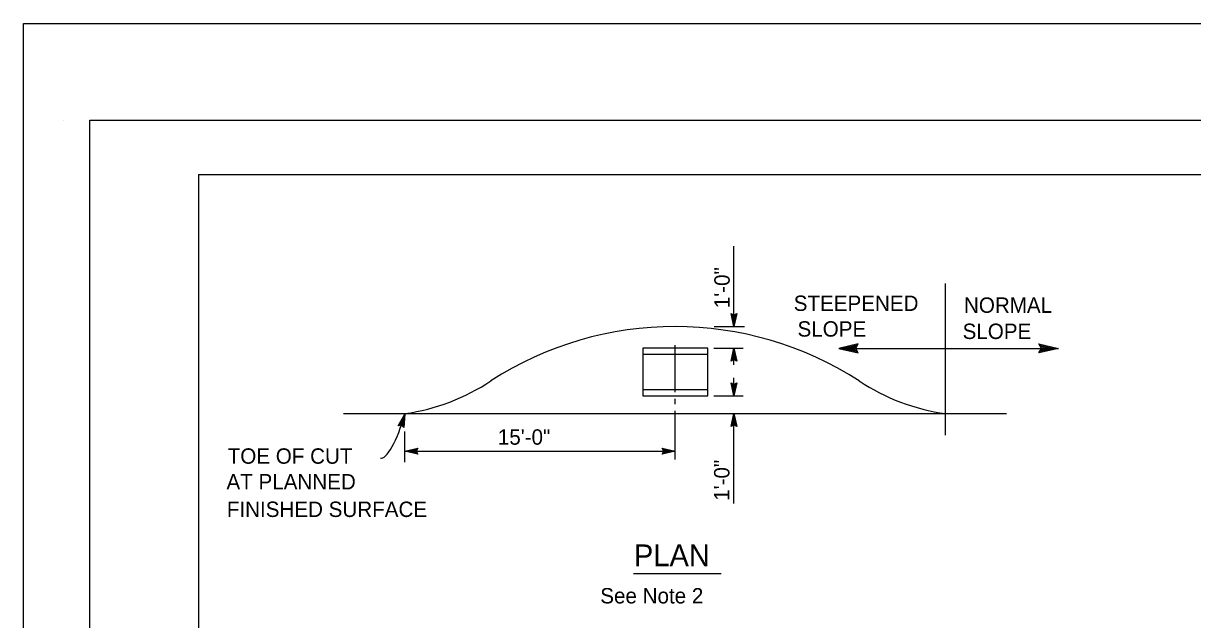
# Model space of a CAD drawing. Extents: x -894 to 866, y -476 to 714.
# Drawn here: x -894 to -356, y 439 to 714 of the extents above; entities that cross this region are included whole.
import ezdxf

# ---------------------------------------------------------------- set-up
doc = ezdxf.new("R2010")
doc.units = 0
for name, color, linetype in [('10 Sheet Format', 7, 'Continuous'), ('56 Stage 3 Anno', 7, 'Continuous'), ('57 Undefined', 7, 'Continuous'), ('60 Nongeo Data', 7, 'Continuous')]:
    doc.layers.add(name, color=color, linetype=linetype)

msp = doc.modelspace()

# ---------------------------------------------------------------- linework, layer by layer
at = {"layer": '10 Sheet Format'}
for p, q in [((-875.42, 668.97), (-875.42, 668.97)), ((-813.45, 643.96), (811.55, 643.96)), ((-813.45, 643.96), (-813.45, -406.04))]:
    msp.add_line(p, q, dxfattribs=at)
for points in [[(-894.04, 713.56), (865.96, 713.56), (865.96, -476.44), (-894.04, -476.44)], [(-863.43, 668.96), (836.57, 668.96), (836.57, -431.04), (-863.43, -431.04)], [(-863.43, 668.96), (836.57, 668.96), (836.57, -431.04), (-863.43, -431.04)]]:
    msp.add_lwpolyline(points, close=True, dxfattribs=at)
at = {"layer": '56 Stage 3 Anno'}
for p, q in [((-567.09, 573.93), (-567.09, 611.02)), ((-469.82, 523.91), (-469.82, 593.82)), ((-567.09, 573.93), (-568.42, 579.93)), ((-568.42, 579.93), (-568.42, 579.93)), ((-568.42, 579.93), (-567.09, 579.13)), ((-567.09, 575.32), (-568.06, 579.7)), ((-567.08, 576.69), (-567.71, 579.52)), ((-567.08, 578.08), (-567.35, 579.28)), ((-567.09, 579.13), (-565.75, 579.93)), ((-565.75, 579.93), (-567.09, 573.93)), ((-566.1, 579.72), (-567.09, 575.31)), ((-566.46, 579.48), (-567.08, 576.69)), ((-566.81, 579.31), (-567.08, 578.08)), ((-565.75, 579.93), (-565.75, 579.93)), ((-576.14, 573.93), (-562.2, 573.93)), ((-567.09, 573.93), (-567.09, 573.93)), ((-594.2, 543.66), (-594.2, 565.32)), ((-509.91, 565.92), (-518.91, 563.91)), ((-510.24, 565.38), (-516.84, 563.91)), ((-511.11, 563.91), (-509.91, 565.92)), ((-509.91, 565.92), (-509.91, 565.92)), ((-425.6, 563.91), (-426.8, 565.92)), ((-426.8, 565.92), (-426.8, 565.92)), ((-426.8, 565.92), (-417.8, 563.91)), ((-426.47, 565.38), (-419.87, 563.91)), ((-576.42, 564), (-562.89, 564)), ((-568.43, 558), (-567.09, 564)), ((-568.07, 558.21), (-567.09, 562.62)), ((-567.71, 558.45), (-567.09, 561.24)), ((-567.36, 558.62), (-567.09, 559.85)), ((-567.09, 556.32), (-567.09, 564)), ((-567.09, 564), (-567.09, 564)), ((-567.09, 564), (-565.76, 558)), ((-567.09, 561.24), (-566.46, 558.41)), ((-567.09, 559.85), (-566.82, 558.65)), ((-567.08, 562.61), (-566.12, 558.23)), ((-518.91, 563.91), (-417.8, 563.91)), ((-518.91, 563.91), (-518.91, 563.91)), ((-518.91, 563.91), (-509.91, 561.91)), ((-516.82, 563.9), (-510.26, 562.45)), ((-510.59, 564.85), (-514.77, 563.91)), ((-514.77, 563.91), (-510.53, 562.97)), ((-510.85, 564.33), (-512.69, 563.91)), ((-512.69, 563.91), (-510.88, 563.51)), ((-509.91, 561.91), (-511.11, 563.91)), ((-509.91, 561.91), (-509.91, 561.91)), ((-417.8, 563.91), (-426.8, 561.91)), ((-426.8, 561.91), (-425.6, 563.91)), ((-426.8, 561.91), (-426.8, 561.91)), ((-419.89, 563.9), (-426.45, 562.45)), ((-421.94, 563.91), (-426.18, 562.97)), ((-426.12, 564.85), (-421.94, 563.91)), ((-425.86, 564.33), (-424.02, 563.91)), ((-424.02, 563.91), (-425.83, 563.51)), ((-417.8, 563.91), (-417.8, 563.91)), ((-567.09, 558.8), (-568.43, 558)), ((-568.43, 558), (-568.43, 558)), ((-565.76, 558), (-567.09, 558.8)), ((-565.76, 558), (-565.76, 558)), ((-567.09, 542.02), (-567.09, 550.32)), ((-567.09, 542.02), (-568.42, 548.02)), ((-568.42, 548.02), (-568.42, 548.02)), ((-568.42, 548.02), (-567.09, 547.22)), ((-567.09, 543.41), (-568.06, 547.78)), ((-567.08, 544.78), (-567.71, 547.61)), ((-567.08, 546.16), (-567.35, 547.37)), ((-567.09, 547.22), (-565.75, 548.02)), ((-565.75, 548.02), (-567.09, 542.02)), ((-566.1, 547.8), (-567.09, 543.4)), ((-566.46, 547.57), (-567.08, 544.78)), ((-566.81, 547.39), (-567.08, 546.16)), ((-565.75, 548.02), (-565.75, 548.02)), ((-594.2, 538.22), (-594.2, 540.64)), ((-576.42, 542), (-562.89, 542)), ((-567.09, 542.02), (-567.09, 542.02)), ((-721.57, 528.19), (-718.55, 533.54)), ((-718.55, 533.54), (-719.01, 527.42)), ((-718.55, 533.54), (-718.55, 533.54)), ((-594.2, 512.72), (-594.2, 535.08)), ((-568.43, 527.94), (-567.09, 533.94)), ((-567.09, 492.48), (-567.09, 533.94)), ((-567.09, 533.94), (-567.09, 533.94)), ((-567.09, 533.94), (-565.76, 527.94)), ((-720.06, 528.57), (-721.57, 528.19)), ((-721.57, 528.19), (-721.57, 528.19)), ((-721.17, 528.29), (-718.95, 532.22)), ((-720.75, 528.41), (-719.35, 530.9)), ((-720.37, 528.48), (-719.75, 529.58)), ((-719.01, 527.42), (-720.06, 528.57)), ((-719.75, 529.58), (-719.85, 528.34)), ((-719.35, 530.9), (-719.57, 528.01)), ((-718.95, 532.21), (-719.29, 527.74)), ((-719.01, 527.42), (-719.01, 527.42)), ((-567.09, 528.74), (-568.43, 527.94)), ((-568.43, 527.94), (-568.43, 527.94)), ((-568.07, 528.16), (-567.09, 532.56)), ((-567.71, 528.39), (-567.09, 531.18)), ((-567.36, 528.57), (-567.09, 529.8)), ((-567.09, 531.18), (-566.46, 528.36)), ((-567.09, 529.8), (-566.82, 528.59)), ((-565.76, 527.94), (-567.09, 528.74)), ((-567.08, 532.55), (-566.12, 528.18)), ((-565.76, 527.94), (-565.76, 527.94)), ((-718.56, 511.56), (-718.56, 525.68)), ((-718.56, 516.56), (-712.56, 517.89)), ((-712.56, 515.22), (-718.56, 516.56)), ((-718.56, 516.56), (-718.56, 516.56)), ((-718.56, 516.56), (-633.32, 516.56)), ((-712.78, 515.57), (-717.18, 516.56)), ((-717.17, 516.56), (-712.8, 517.53)), ((-715.8, 516.55), (-712.97, 517.18)), ((-713.01, 515.93), (-715.8, 516.55)), ((-714.42, 516.55), (-713.21, 516.82)), ((-713.19, 516.28), (-714.42, 516.55)), ((-712.56, 517.89), (-713.36, 516.56)), ((-713.36, 516.56), (-712.56, 515.22)), ((-712.56, 517.89), (-712.56, 517.89)), ((-633.97, 516.56), (-594.2, 516.56)), ((-599.4, 516.56), (-600.2, 517.9)), ((-600.2, 517.9), (-600.2, 517.9)), ((-600.2, 517.9), (-594.2, 516.56)), ((-594.2, 516.56), (-600.2, 515.23)), ((-600.2, 515.23), (-599.4, 516.56)), ((-599.98, 517.54), (-595.58, 516.56)), ((-595.59, 516.55), (-599.96, 515.59)), ((-596.96, 516.56), (-599.79, 515.93)), ((-599.75, 517.18), (-596.96, 516.56)), ((-599.57, 516.83), (-598.34, 516.56)), ((-598.34, 516.56), (-599.55, 516.29)), ((-594.2, 516.56), (-594.2, 516.56)), ((-712.56, 515.22), (-712.56, 515.22)), ((-600.2, 515.23), (-600.2, 515.23))]:
    msp.add_line(p, q, dxfattribs=at)
msp.add_ellipse((-723.53, 534.98), major_axis=(-6.26, -21.68), ratio=0.229843, start_param=0, end_param=1.570796, dxfattribs=at)
at = {"layer": '57 Undefined'}
msp.add_line((-613.32, 460.25), (-573.05, 460.25), dxfattribs=at)
at = {"layer": '60 Nongeo Data'}
for p, q in [((-594.06, 564), (-609.06, 564)), ((-609.06, 564), (-609.06, 542)), ((-594.06, 561), (-609.06, 561)), ((-579.06, 564), (-594.06, 564)), ((-579.06, 561), (-594.06, 561)), ((-579.06, 542), (-579.06, 564)), ((-609.06, 545), (-579.06, 545)), ((-609.06, 542), (-579.06, 542)), ((-746.7, 533.91), (-441.7, 533.91))]:
    msp.add_line(p, q, dxfattribs=at)
for centre, radius, start, end in [((-594.2, 417.78), 156.14, 57.1228, 122.873), ((-731.69, 628.12), 95.16, 277.9677, 303.6591), ((-456.7, 628.11), 95.16, 236.3409, 262.1062)]:
    msp.add_arc(centre, radius, start, end, dxfattribs=at)

# ---------------------------------------------------------------- texts
at = {"layer": '57 Undefined'}
for p in [(-569.06, 582.42), (-569.18, 493.71)]:
    msp.add_text('1\'-0"', height=7.087, rotation=90, dxfattribs=at).set_placement(p)
for s, height, p in [('STEEPENED', 7.087, (-539.61, 581.13)), ('NORMAL', 7.087, (-461.27, 580.26)), ('SLOPE', 7.087, (-537.86, 569.3)), ('SLOPE', 7.087, (-461.91, 568.21)), ('15\'-0"', 7.087, (-675.75, 519.53)), ('TOE OF CUT', 7.087, (-800.03, 510.77)), ('AT PLANNED', 7.087, (-800.61, 498.95)), ('FINISHED SURFACE', 7.0866, (-800.44, 486.25)), ('PLAN', 10, (-613.13, 463.6)), ('See Note 2', 7.087, (-628.62, 446.43))]:
    msp.add_text(s, height=height, dxfattribs=at).set_placement(p)

doc.saveas('drawing.dxf')
